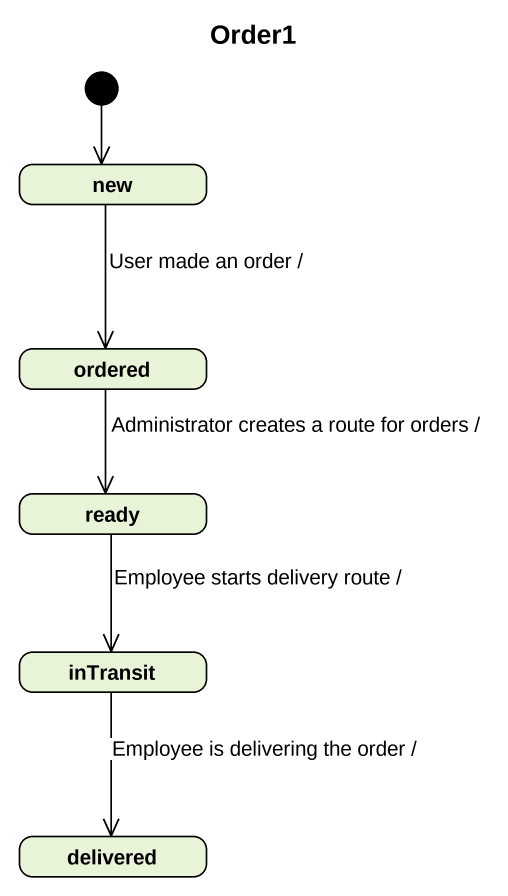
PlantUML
@startuml
title Order1
hide empty description
state new
state ordered
state ready
state inTransit
state delivered
[*] --> new
new --> ordered : User made an order /
ordered --> ready : Administrator creates a route for orders /
ready --> inTransit : Employee starts delivery route /
inTransit --> delivered : Employee is delivering the order /
@enduml
